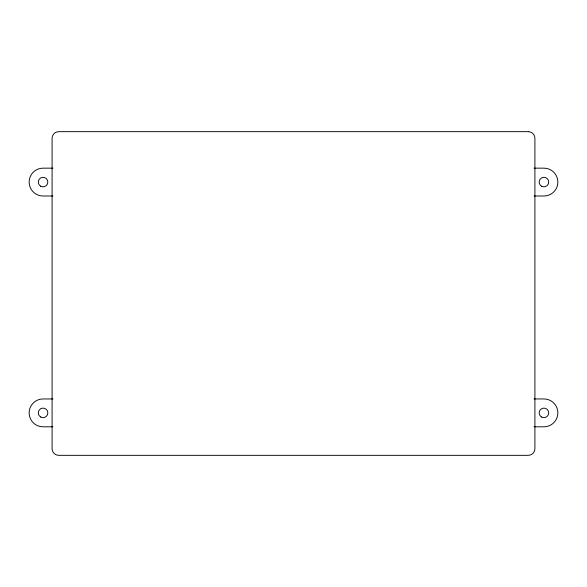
<?xml version="1.0" encoding="UTF-8"?>
<svg xmlns="http://www.w3.org/2000/svg" width="587" height="587" viewBox="0 0 587 587"><rect width="100%" height="100%" fill="white"/><g stroke="black" fill="none" stroke-linecap="round" stroke-linejoin="round"><path stroke-width="0.88" d="M52.918 168.153L43.064 168.153A13.927 13.927 0 0 0 29.137 182.08A13.927 13.927 0 0 0 43.064 196.007L52.918 196.007M534.082 168.153L543.936 168.153A13.927 13.927 0 0 1 557.863 182.08A13.927 13.927 0 0 1 543.936 196.007L534.082 196.007M52.918 398.955L43.064 398.955A13.927 13.927 0 0 0 29.137 412.881A13.927 13.927 0 0 0 43.064 426.808L52.918 426.808M534.082 398.955L543.936 398.955A13.927 13.927 0 0 1 557.863 412.881A13.927 13.927 0 0 1 543.936 426.808L534.082 426.808M528.285 131.671L58.715 131.671A6.633 6.633 0 0 0 52.089 138.305L52.089 448.695A6.633 6.633 0 0 0 58.715 455.329L528.285 455.329A6.633 6.633 0 0 0 534.911 448.695L534.911 138.305A6.633 6.633 0 0 0 528.285 131.671M40.679 186.211A4.777 4.777 0 0 0 47.841 182.08A4.777 4.777 0 0 0 40.679 177.942A4.777 4.777 0 0 0 40.679 186.211M541.544 417.019A4.777 4.777 0 0 0 548.706 412.881A4.777 4.777 0 0 0 541.544 408.743A4.777 4.777 0 0 0 541.544 417.019M40.679 417.019A4.777 4.777 0 0 0 47.841 412.881A4.777 4.777 0 0 0 40.679 408.743A4.777 4.777 0 0 0 40.679 417.019M541.544 186.211A4.777 4.777 0 0 0 548.706 182.08A4.777 4.777 0 0 0 541.544 177.942A4.777 4.777 0 0 0 541.544 186.211"/></g></svg>
